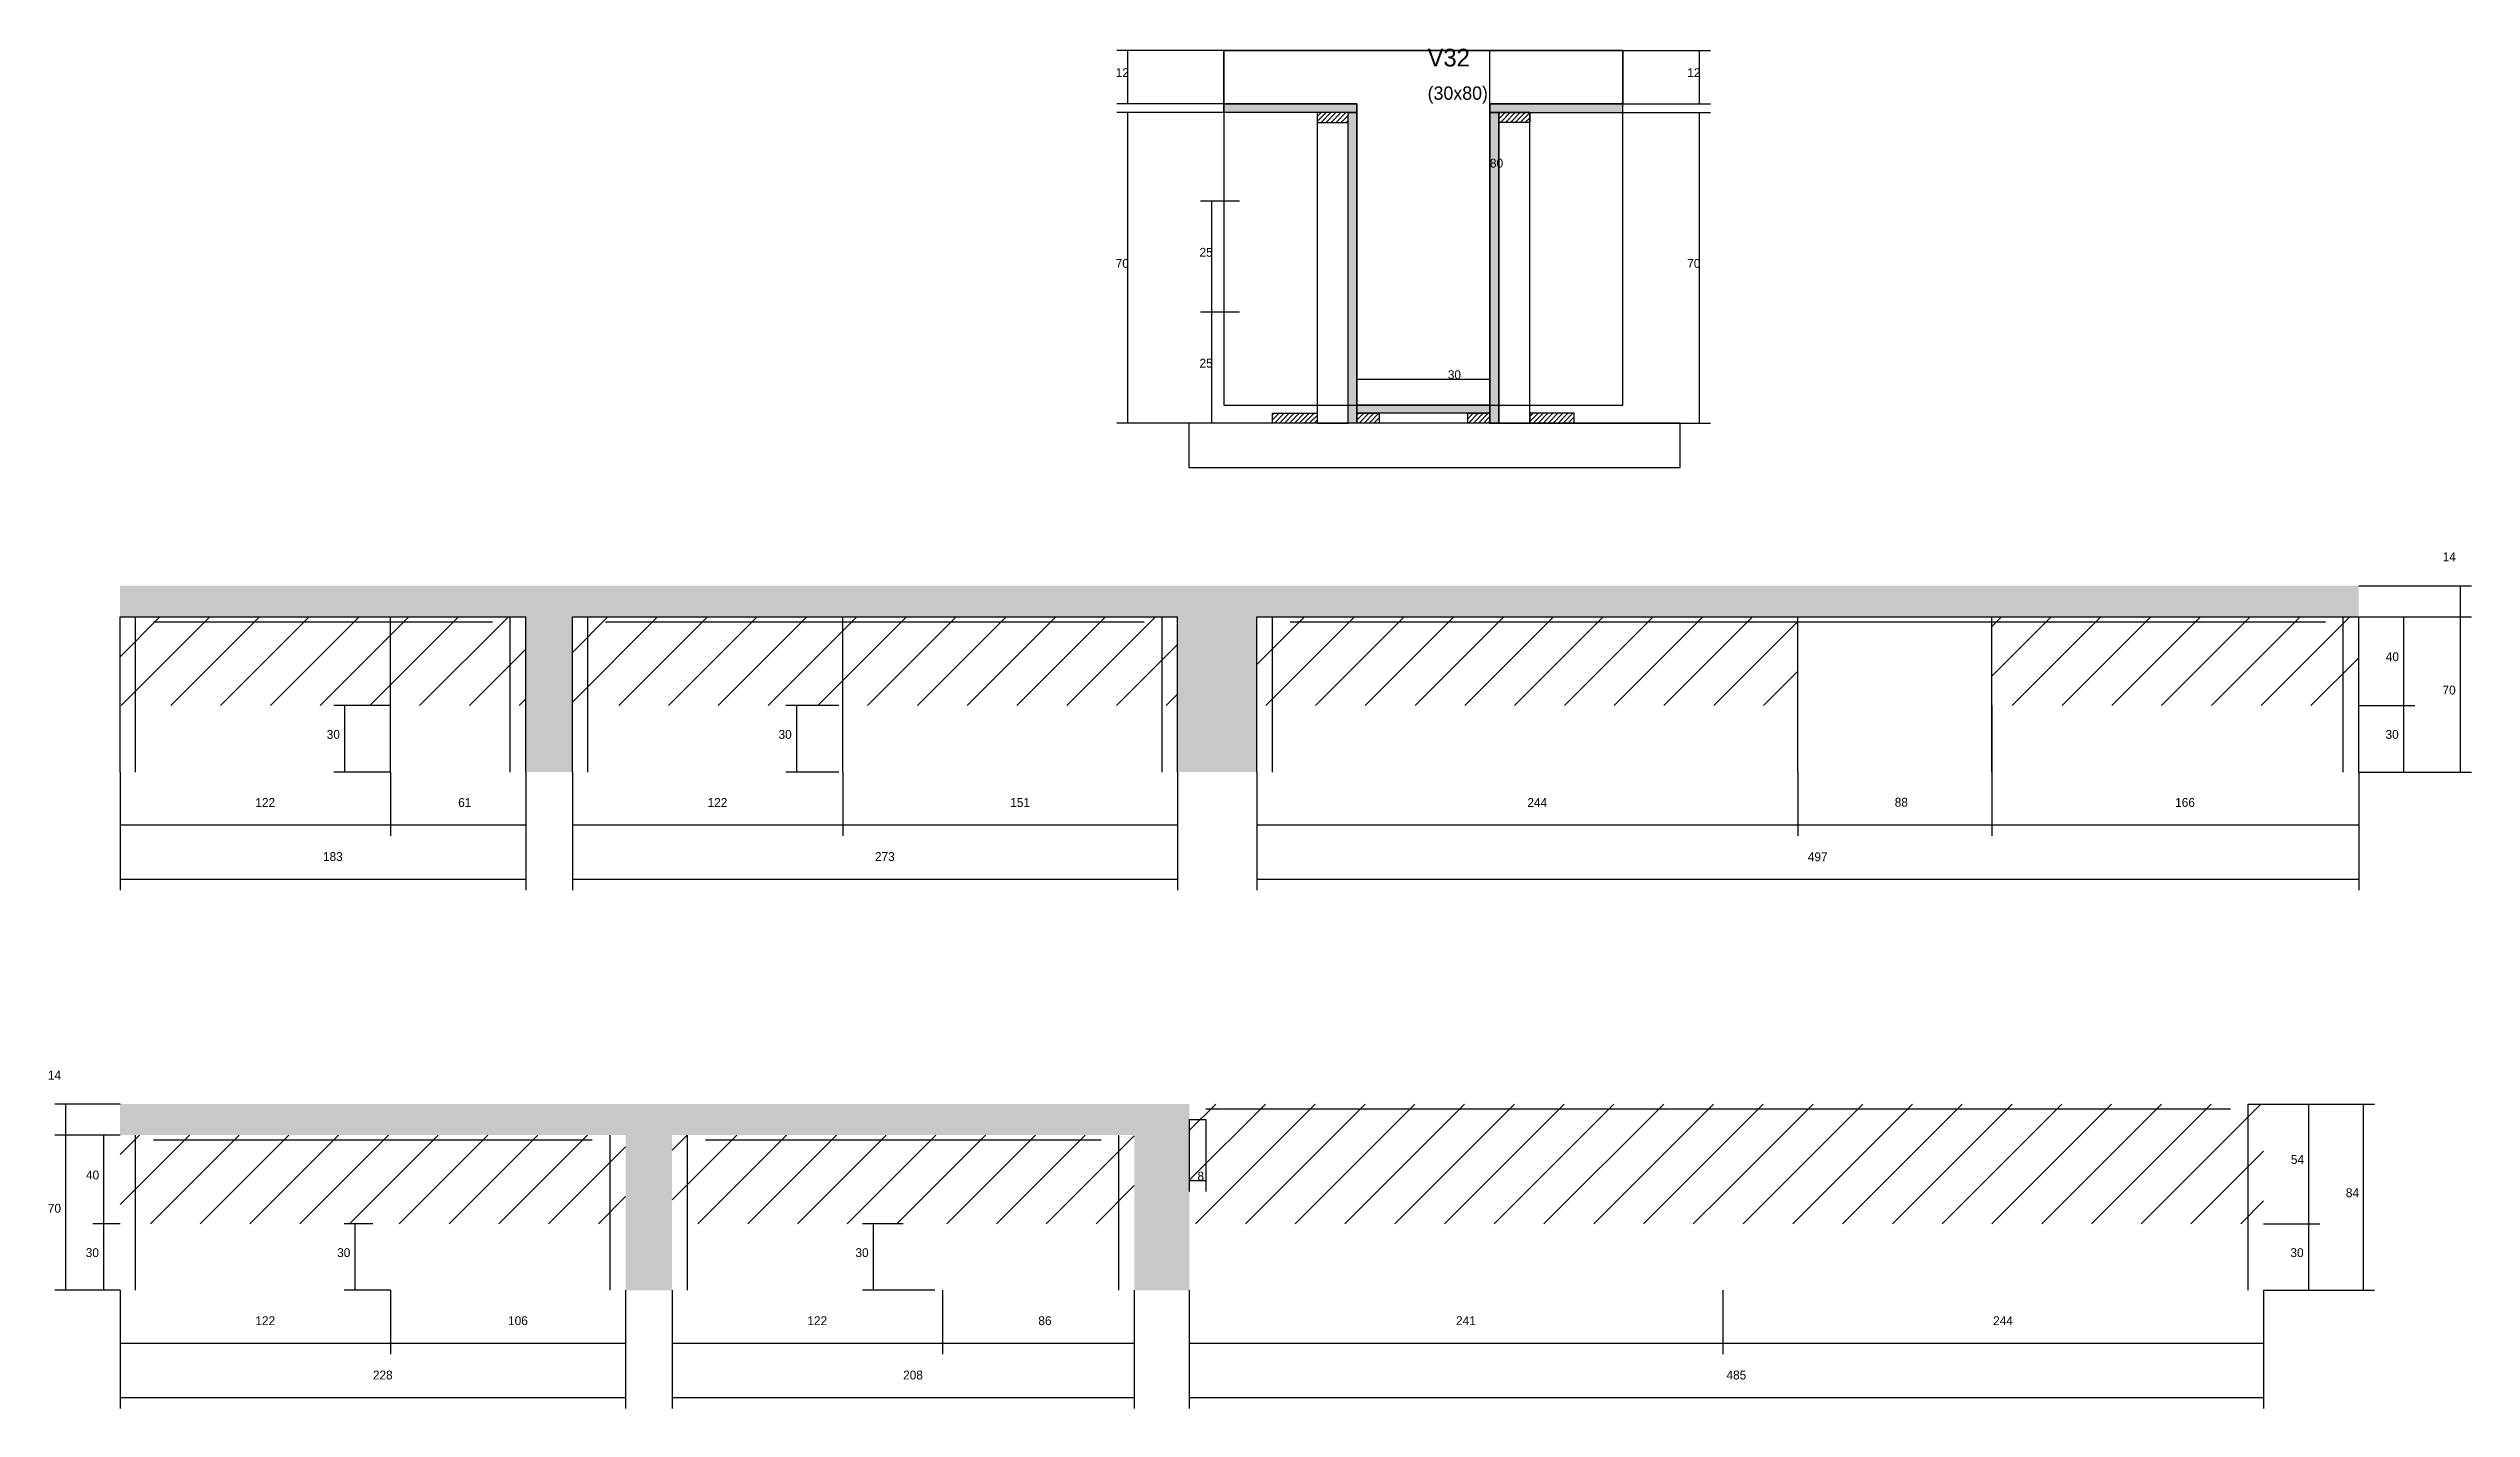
# Model space of a CAD drawing. Header units: metres. Extents: x 130736 to 131829, y 26438 to 27051.
import ezdxf

# ---------------------------------------------------------------- set-up
doc = ezdxf.new("R2010")
doc.units = ezdxf.units.M
for name, color, linetype in [('CONCRETO', 251, 'Continuous'), ('COTA', 241, 'Continuous'), ('Cota Seção (2x)', 4, 'Continuous'), ('Hachura', 253, 'Continuous'), ('Madeira', 126, 'Continuous'), ('Painéis', 200, 'Continuous'), ('SARR_2.2x7', 40, 'Continuous'), ('Texto Seção', 7, 'Continuous')]:
    doc.layers.add(name, color=color, linetype=linetype)

msp = doc.modelspace()

# ---------------------------------------------------------------- hatches: boundary and pattern name
at = {"layer": 'COTA'}
h = msp.add_hatch(dxfattribs=at)
h.set_pattern_fill('AR-CONC', scale=0.03)
h.paths.add_polyline_path([(130951, 26794.6), (130951, 26724.6), (130972, 26724.6), (130972, 26794.6), (131245, 26794.6), (131245, 26724.6), (131280.8, 26724.6), (131280.8, 26794.6), (131777.8, 26794.6), (131777.8, 26808.6), (130768, 26808.6), (130768, 26794.6)])
h = msp.add_hatch(dxfattribs=at)
h.set_pattern_fill('AR-CONC', scale=0.03)
h.paths.add_polyline_path([(130996, 26490.9), (131017, 26490.9), (131017, 26560.9), (131225.5, 26560.9), (131225.5, 26490.9), (131250.3, 26490.9), (131250.3, 26574.9), (130768, 26574.9), (130768, 26560.9), (130996, 26560.9)])
at = {"layer": 'Hachura'}
h = msp.add_hatch(color=8, dxfattribs=at)
h.dxf.hatch_style = 1
h.paths.add_polyline_path([(131265.9, 27022), (131265.9, 27026), (131265.9, 27026), (131325.9, 27026), (131325.9, 27026), (131325.9, 27022), (131325.9, 27022), (131265.9, 27022)])
h = msp.add_hatch(dxfattribs=at)
h.set_pattern_fill('ANSI31', scale=0.5)
h.paths.add_polyline_path([(131307.9, 27022), (131307.9, 27017.6), (131307.9, 27017.6), (131321.9, 27017.6), (131321.9, 27017.6), (131321.9, 27022), (131321.9, 27022), (131307.9, 27022)])
h = msp.add_hatch(color=8, dxfattribs=at)
h.dxf.hatch_style = 1
h.paths.add_polyline_path([(131321.9, 27022), (131325.9, 27022), (131325.9, 27022), (131325.9, 26882), (131325.9, 26882), (131321.9, 26882), (131321.9, 26882), (131321.9, 27022)])
h = msp.add_hatch(color=8, dxfattribs=at)
h.dxf.hatch_style = 1
h.paths.add_polyline_path([(131445.9, 27022), (131445.9, 27026), (131445.9, 27026), (131385.9, 27026), (131385.9, 27026), (131385.9, 27022), (131385.9, 27022), (131445.9, 27022)])
h = msp.add_hatch(color=8, dxfattribs=at)
h.dxf.hatch_style = 1
h.paths.add_polyline_path([(131389.9, 27022), (131385.9, 27022), (131385.9, 27022), (131385.9, 26882), (131385.9, 26882), (131389.9, 26882), (131389.9, 26882), (131389.9, 27022)])
h = msp.add_hatch(dxfattribs=at)
h.set_pattern_fill('ANSI31', scale=0.5)
h.paths.add_polyline_path([(131403.9, 27022), (131403.9, 27017.6), (131403.9, 27017.6), (131389.9, 27017.6), (131389.9, 27017.6), (131389.9, 27022), (131389.9, 27022), (131403.9, 27022)])
h = msp.add_hatch(color=8, dxfattribs=at)
h.dxf.hatch_style = 1
h.paths.add_polyline_path([(131325.9, 26886.4), (131325.9, 26890), (131325.9, 26890), (131385.9, 26890), (131385.9, 26890), (131385.9, 26886.4), (131385.9, 26886.4), (131325.9, 26886.4)])
h = msp.add_hatch(dxfattribs=at)
h.set_pattern_fill('ANSI31', scale=0.5)
h.paths.add_polyline_path([(131287.9, 26882), (131287.9, 26886.4), (131287.9, 26886.4), (131307.9, 26886.4), (131307.9, 26886.4), (131307.9, 26882), (131307.9, 26882), (131287.9, 26882)])
h = msp.add_hatch(dxfattribs=at)
h.set_pattern_fill('ANSI31', scale=0.5)
h.paths.add_polyline_path([(131325.9, 26882), (131325.9, 26886.4), (131325.9, 26886.4), (131335.9, 26886.4), (131335.9, 26886.4), (131335.9, 26882), (131335.9, 26882), (131325.9, 26882)])
h = msp.add_hatch(dxfattribs=at)
h.set_pattern_fill('ANSI31', scale=0.5)
h.paths.add_polyline_path([(131375.9, 26882), (131375.9, 26886.4), (131375.9, 26886.4), (131385.9, 26886.4), (131385.9, 26886.4), (131385.9, 26882), (131385.9, 26882), (131375.9, 26882)])
h = msp.add_hatch(dxfattribs=at)
h.set_pattern_fill('ANSI31', scale=0.5)
h.paths.add_polyline_path([(131423.9, 26882), (131423.9, 26886.4), (131423.9, 26886.4), (131403.9, 26886.4), (131403.9, 26886.4), (131403.9, 26882), (131403.9, 26882), (131423.9, 26882)])
h = msp.add_hatch(dxfattribs=at)
h.set_pattern_fill('ANSI31', scale=5)
h.paths.add_polyline_path([(130768, 26794.6), (130768, 26754.6), (130890, 26754.6), (130890, 26794.6)])
h = msp.add_hatch(dxfattribs=at)
h.set_pattern_fill('ANSI31', scale=5)
h.paths.add_polyline_path([(130951, 26794.6), (130890, 26794.6), (130890, 26754.6), (130951, 26754.6)])
h = msp.add_hatch(dxfattribs=at)
h.set_pattern_fill('ANSI31', scale=5)
h.paths.add_polyline_path([(131094, 26754.6), (131094, 26794.6), (130972, 26794.6), (130972, 26754.6)])
h = msp.add_hatch(dxfattribs=at)
h.set_pattern_fill('ANSI31', scale=5)
h.paths.add_polyline_path([(131245, 26754.6), (131245, 26794.6), (131094, 26794.6), (131094, 26754.6)])
h = msp.add_hatch(dxfattribs=at)
h.set_pattern_fill('ANSI31', scale=5)
h.paths.add_polyline_path([(131280.8, 26794.6), (131280.8, 26754.6), (131524.8, 26754.6), (131524.8, 26794.6)])
h = msp.add_hatch(dxfattribs=at)
h.set_pattern_fill('ANSI31', scale=5)
h.paths.add_polyline_path([(131777.8, 26754.6), (131777.8, 26794.6), (131612.3, 26794.6), (131612.3, 26754.6)])
h = msp.add_hatch(dxfattribs=at)
h.set_pattern_fill('ANSI31', scale=5)
h.paths.add_polyline_path([(131250.3, 26574.9), (131250.3, 26520.9), (131490.9, 26520.9), (131490.9, 26574.9)])
h = msp.add_hatch(dxfattribs=at)
h.set_pattern_fill('ANSI31', scale=5)
h.paths.add_polyline_path([(131490.9, 26574.9), (131490.9, 26520.9), (131734.9, 26520.9), (131734.9, 26574.9)])
h = msp.add_hatch(dxfattribs=at)
h.set_pattern_fill('ANSI31', scale=5)
h.paths.add_polyline_path([(130768, 26560.9), (130768, 26520.9), (130890, 26520.9), (130890, 26560.9)])
h = msp.add_hatch(dxfattribs=at)
h.set_pattern_fill('ANSI31', scale=5)
h.paths.add_polyline_path([(130996, 26560.9), (130890, 26560.9), (130890, 26520.9), (130996, 26520.9)])
h = msp.add_hatch(dxfattribs=at)
h.set_pattern_fill('ANSI31', scale=5)
h.paths.add_polyline_path([(131139, 26520.9), (131139, 26560.9), (131017, 26560.9), (131017, 26520.9)])
h = msp.add_hatch(dxfattribs=at)
h.set_pattern_fill('ANSI31', scale=5)
h.paths.add_polyline_path([(131139, 26560.9), (131139, 26520.9), (131225.5, 26520.9), (131225.5, 26560.9)])

# ---------------------------------------------------------------- linework, layer by layer
at = {"layer": 'CONCRETO'}
for points in [[(131385.9, 27026), (131385.9, 27016), (131385.9, 26890), (131325.9, 26890), (131325.9, 27026), (131265.9, 27026), (131265.9, 27050), (131385.9, 27050), (131445.9, 27050), (131445.9, 27026)], [(131265.9, 26890), (131445.9, 26890), (131445.9, 27050), (131265.9, 27050)]]:
    msp.add_lwpolyline(points, close=True, dxfattribs=at)
at = {"layer": 'COTA'}
for p, q in [((131265.9, 27050), (131217.6, 27050)), ((131222.6, 27026), (131222.6, 27050)), ((131445.9, 27050), (131485.4, 27050)), ((131480.4, 27026), (131480.4, 27050)), ((131265.9, 27026), (131217.6, 27026)), ((131265.9, 27022), (131217.6, 27022)), ((131222.6, 26882), (131222.6, 27022)), ((131403.9, 27022), (131485.4, 27022)), ((131445.9, 27026), (131485.4, 27026)), ((131480.4, 26882), (131480.4, 27022)), ((131272.9, 26982), (131255.4, 26982)), ((131260.4, 26932), (131260.4, 26982)), ((131272.9, 26932), (131255.4, 26932)), ((131272.9, 26932), (131255.4, 26932)), ((131260.4, 26882), (131260.4, 26932)), ((131287.9, 26882), (131217.6, 26882)), ((131272.9, 26882), (131255.4, 26882)), ((131423.9, 26882), (131485.4, 26882)), ((131777.8, 26808.6), (131828.7, 26808.6)), ((131823.7, 26794.6), (131823.7, 26808.6)), ((131777.8, 26794.6), (131828.7, 26794.6)), ((131777.8, 26794.6), (131828.7, 26794.6)), ((131777.8, 26794.6), (131803.1, 26794.6)), ((131798.1, 26754.6), (131798.1, 26794.6)), ((131823.7, 26724.6), (131823.7, 26794.6)), ((130890, 26754.6), (130864.4, 26754.6)), ((130869.4, 26724.6), (130869.4, 26754.6)), ((131092.2, 26754.6), (131068.3, 26754.6)), ((131073.3, 26724.6), (131073.3, 26754.6)), ((131612.3, 26754.6), (131612.3, 26695.8)), ((131777.8, 26754.6), (131803.1, 26754.6)), ((131777.8, 26754.6), (131803.1, 26754.6)), ((131798.1, 26724.6), (131798.1, 26754.6)), ((130768, 26724.6), (130768, 26695.8)), ((130768, 26724.6), (130768, 26671.3)), ((130890, 26724.6), (130864.4, 26724.6)), ((130890, 26724.6), (130890, 26695.8)), ((130890, 26724.6), (130890, 26695.8)), ((130951, 26724.6), (130951, 26695.8)), ((130951, 26724.6), (130951, 26671.3)), ((130972, 26724.6), (130972, 26695.8)), ((130972, 26724.6), (130972, 26671.3)), ((131092.2, 26724.6), (131068.3, 26724.6)), ((131094, 26724.6), (131094, 26695.8)), ((131094, 26724.6), (131094, 26695.8)), ((131245, 26724.6), (131245, 26695.8)), ((131245, 26724.6), (131245, 26671.3)), ((131280.8, 26724.6), (131280.8, 26695.8)), ((131280.8, 26724.6), (131280.8, 26671.3)), ((131524.8, 26724.6), (131524.8, 26695.8)), ((131524.8, 26724.6), (131524.8, 26695.8)), ((131612.3, 26724.6), (131612.3, 26695.8)), ((131777.8, 26724.6), (131777.8, 26671.3)), ((131777.8, 26724.6), (131828.7, 26724.6)), ((131777.8, 26724.6), (131777.8, 26695.8)), ((131777.8, 26724.6), (131803.1, 26724.6)), ((130768, 26700.8), (130890, 26700.8)), ((130890, 26700.8), (130951, 26700.8)), ((130972, 26700.8), (131094, 26700.8)), ((131094, 26700.8), (131245, 26700.8)), ((131280.8, 26700.8), (131524.8, 26700.8)), ((131524.8, 26700.8), (131612.3, 26700.8)), ((131612.3, 26700.8), (131777.8, 26700.8)), ((130768, 26676.3), (130951, 26676.3)), ((130972, 26676.3), (131245, 26676.3)), ((131280.8, 26676.3), (131777.8, 26676.3)), ((130768, 26574.9), (130738.5, 26574.9)), ((130743.5, 26560.9), (130743.5, 26574.9)), ((131727.9, 26574.9), (131760.3, 26574.9)), ((131734.9, 26574.9), (131785, 26574.9)), ((131755.3, 26520.9), (131755.3, 26574.9)), ((131780, 26490.9), (131780, 26574.9)), ((130768, 26560.9), (130738.5, 26560.9)), ((130768, 26560.9), (130738.5, 26560.9)), ((130743.5, 26490.9), (130743.5, 26560.9)), ((130768, 26560.9), (130755.7, 26560.9)), ((130760.7, 26520.9), (130760.7, 26560.9)), ((131250.3, 26567.9), (131250.3, 26535.4)), ((131257.8, 26567.9), (131257.8, 26535.4)), ((131250.3, 26540.4), (131257.8, 26540.4)), ((130768, 26520.9), (130755.7, 26520.9)), ((130768, 26520.9), (130755.7, 26520.9)), ((130760.7, 26490.9), (130760.7, 26520.9)), ((130882, 26520.9), (130869.1, 26520.9)), ((130874.1, 26490.9), (130874.1, 26520.9)), ((131121.2, 26520.9), (131102.9, 26520.9)), ((131107.9, 26490.9), (131107.9, 26520.9)), ((131734.9, 26520.9), (131760.3, 26520.9)), ((131734.9, 26520.9), (131760.3, 26520.9)), ((131755.3, 26490.9), (131755.3, 26520.9)), ((130768, 26490.9), (130738.5, 26490.9)), ((130768, 26490.9), (130755.7, 26490.9)), ((130768, 26490.9), (130768, 26462.1)), ((130768, 26490.9), (130768, 26437.6)), ((130890, 26490.9), (130869.1, 26490.9)), ((130890, 26490.9), (130890, 26462.1)), ((130890, 26490.9), (130890, 26462.1)), ((130996, 26490.9), (130996, 26462.1)), ((130996, 26490.9), (130996, 26437.6)), ((131017, 26490.9), (131017, 26462.1)), ((131017, 26490.9), (131017, 26437.6)), ((131135.5, 26490.9), (131102.9, 26490.9)), ((131139, 26490.9), (131139, 26462.1)), ((131139, 26490.9), (131139, 26462.1)), ((131225.5, 26490.9), (131225.5, 26462.1)), ((131225.5, 26490.9), (131225.5, 26437.6)), ((131250.3, 26490.9), (131250.3, 26462.1)), ((131250.3, 26490.9), (131250.3, 26437.6)), ((131490.9, 26490.9), (131490.9, 26462.1)), ((131490.9, 26490.9), (131490.9, 26462.1)), ((131734.9, 26490.9), (131734.9, 26462.1)), ((131734.9, 26490.9), (131734.9, 26437.6)), ((131734.9, 26490.9), (131785, 26490.9)), ((131734.9, 26490.9), (131760.3, 26490.9)), ((130768, 26467.1), (130890, 26467.1)), ((130890, 26467.1), (130996, 26467.1)), ((131017, 26467.1), (131139, 26467.1)), ((131139, 26467.1), (131225.5, 26467.1)), ((131250.3, 26467.1), (131490.9, 26467.1)), ((131490.9, 26467.1), (131734.9, 26467.1)), ((130768, 26442.6), (130996, 26442.6)), ((131017, 26442.6), (131225.5, 26442.6)), ((131250.3, 26442.6), (131734.9, 26442.6))]:
    msp.add_line(p, q, dxfattribs=at)
at = {"layer": 'Cota Seção (2x)'}
for p, q in [((131325.9, 27050), (131390.9, 27050)), ((131385.9, 26890), (131385.9, 27050)), ((131325.9, 26890), (131325.9, 26906.8)), ((131325.9, 26901.8), (131385.9, 26901.8)), ((131385.9, 26890), (131385.9, 26906.8)), ((131325.9, 26890), (131390.9, 26890))]:
    msp.add_line(p, q, dxfattribs=at)
at = {"layer": 'Madeira'}
for points in [[(131307.9, 27022), (131307.9, 27017.6), (131321.9, 27017.6), (131321.9, 27022)], [(131307.9, 26882), (131321.9, 26882), (131321.9, 27022), (131307.9, 27022)], [(131403.9, 27022), (131403.9, 27017.6), (131389.9, 27017.6), (131389.9, 27022)], [(131403.9, 27022), (131389.9, 27022), (131389.9, 26882), (131403.9, 26882)], [(131250.1, 26862), (131471.7, 26862), (131471.7, 26882), (131250.1, 26882)], [(131287.9, 26882), (131287.9, 26886.4), (131307.9, 26886.4), (131307.9, 26882)], [(131325.9, 26882), (131325.9, 26886.4), (131335.9, 26886.4), (131335.9, 26882)], [(131375.9, 26882), (131375.9, 26886.4), (131385.9, 26886.4), (131385.9, 26882)], [(131423.9, 26882), (131423.9, 26886.4), (131403.9, 26886.4), (131403.9, 26882)]]:
    msp.add_lwpolyline(points, close=True, dxfattribs=at)
at = {"layer": 'Painéis'}
for p, q in [((131265.9, 27026), (131325.9, 27026)), ((131265.9, 27022), (131265.9, 27026)), ((131325.9, 27022), (131325.9, 27026)), ((131325.9, 26882), (131325.9, 27022)), ((131385.9, 27026), (131445.9, 27026)), ((131385.9, 27022), (131385.9, 27026)), ((131385.9, 26882), (131385.9, 27022)), ((131445.9, 27022), (131445.9, 27026)), ((131325.9, 26890), (131385.9, 26890)), ((131325.9, 26886.4), (131325.9, 26890)), ((131385.9, 26886.4), (131385.9, 26890)), ((130768, 26794.6), (130951, 26794.6)), ((130768, 26724.6), (130768, 26794.6)), ((130890, 26724.6), (130890, 26794.6)), ((130951, 26724.6), (130951, 26794.6)), ((130972, 26794.6), (131245, 26794.6)), ((130972, 26724.6), (130972, 26794.6)), ((131094, 26724.6), (131094, 26794.6)), ((131245, 26724.6), (131245, 26794.6)), ((131280.8, 26794.6), (131777.8, 26794.6)), ((131280.8, 26724.6), (131280.8, 26794.6)), ((131524.8, 26724.6), (131524.8, 26794.6)), ((131612.3, 26724.6), (131612.3, 26794.6)), ((131777.8, 26724.6), (131777.8, 26794.6))]:
    msp.add_line(p, q, dxfattribs=at)
for points in [[(131265.9, 27022), (131265.9, 27026), (131325.9, 27026), (131325.9, 27022)], [(131321.9, 27022), (131325.9, 27022), (131325.9, 26882), (131321.9, 26882)], [(131445.9, 27022), (131445.9, 27026), (131385.9, 27026), (131385.9, 27022)], [(131389.9, 27022), (131385.9, 27022), (131385.9, 26882), (131389.9, 26882)], [(131325.9, 26886.4), (131325.9, 26890), (131385.9, 26890), (131385.9, 26886.4)]]:
    msp.add_lwpolyline(points, close=True, dxfattribs=at)
at = {"layer": 'SARR_2.2x7'}
for p, q in [((130775, 26724.6), (130775, 26794.6)), ((130783, 26792.4), (130890, 26792.4)), ((130890, 26792.4), (130936, 26792.4)), ((130944, 26724.6), (130944, 26794.6)), ((130979, 26724.6), (130979, 26794.6)), ((130987, 26792.4), (131094, 26792.4)), ((131094, 26792.4), (131230, 26792.4)), ((131238, 26724.6), (131238, 26794.6)), ((131287.8, 26724.6), (131287.8, 26794.6)), ((131295.8, 26792.4), (131524.8, 26792.4)), ((131524.8, 26792.4), (131612.3, 26792.4)), ((131612.3, 26792.4), (131762.8, 26792.4)), ((131770.8, 26724.6), (131770.8, 26794.6)), ((131257.8, 26572.7), (131490.9, 26572.7)), ((131490.9, 26572.7), (131719.9, 26572.7)), ((131727.9, 26490.9), (131727.9, 26574.9)), ((130775, 26490.9), (130775, 26560.9)), ((130989, 26490.9), (130989, 26560.9)), ((131024, 26490.9), (131024, 26560.9)), ((131218.5, 26490.9), (131218.5, 26560.9)), ((131250.3, 26567.9), (131257.8, 26567.9)), ((130783, 26558.7), (130890, 26558.7)), ((130890, 26558.7), (130981, 26558.7)), ((131032, 26558.7), (131139, 26558.7)), ((131139, 26558.7), (131210.5, 26558.7))]:
    msp.add_line(p, q, dxfattribs=at)

# ---------------------------------------------------------------- texts
at = {"layer": 'COTA'}
for s, p in [('12', (131217.1, 27038)), ('12', (131474.9, 27038)), ('70', (131217.1, 26952)), ('25', (131254.9, 26957)), ('70', (131474.9, 26952)), ('25', (131254.9, 26907)), ('14', (131815.7, 26819.7)), ('40', (131790, 26774.6)), ('70', (131815.6, 26759.6)), ('30', (130861.2, 26739.6)), ('30', (131065, 26739.6)), ('30', (131789.9, 26739.6)), ('122', (130829, 26708.9)), ('61', (130920.5, 26708.9)), ('122', (131033, 26708.9)), ('151', (131169.5, 26708.9)), ('244', (131402.8, 26708.9)), ('88', (131568.5, 26709)), ('166', (131695, 26708.9)), ('183', (130859.5, 26684.5)), ('273', (131108.5, 26684.5)), ('497', (131529.3, 26684.4)), ('14', (130735.4, 26585.9)), ('54', (131747.2, 26547.9)), ('40', (130752.6, 26540.9)), ('8', (131254, 26540.4)), ('70', (130735.4, 26525.9)), ('84', (131772, 26532.9)), ('30', (130752.5, 26505.9)), ('30', (130865.9, 26505.9)), ('30', (131099.7, 26505.9)), ('30', (131747, 26505.9)), ('122', (130829, 26475.2)), ('106', (130943, 26475.2)), ('122', (131078, 26475.2)), ('86', (131182.2, 26475.2)), ('241', (131370.6, 26475.2)), ('244', (131612.9, 26475.2)), ('228', (130882, 26450.7)), ('208', (131121.2, 26450.7)), ('485', (131492.6, 26450.7))]:
    msp.add_text(s, height=4, dxfattribs=at).set_placement(p)
at = {"layer": 'Cota Seção (2x)'}
for s, p in [('80', (131385.9, 26997.2)), ('30', (131366.9, 26901.8))]:
    msp.add_text(s, height=4, dxfattribs=at).set_placement(p)
at = {"layer": 'Texto Seção'}
for s, height, p in [('V32', 8, (131357.8, 27042.8)), ('(30x80)', 6, (131357.8, 27027.8))]:
    msp.add_text(s, height=height, dxfattribs=at).set_placement(p)

doc.saveas('drawing.dxf')
